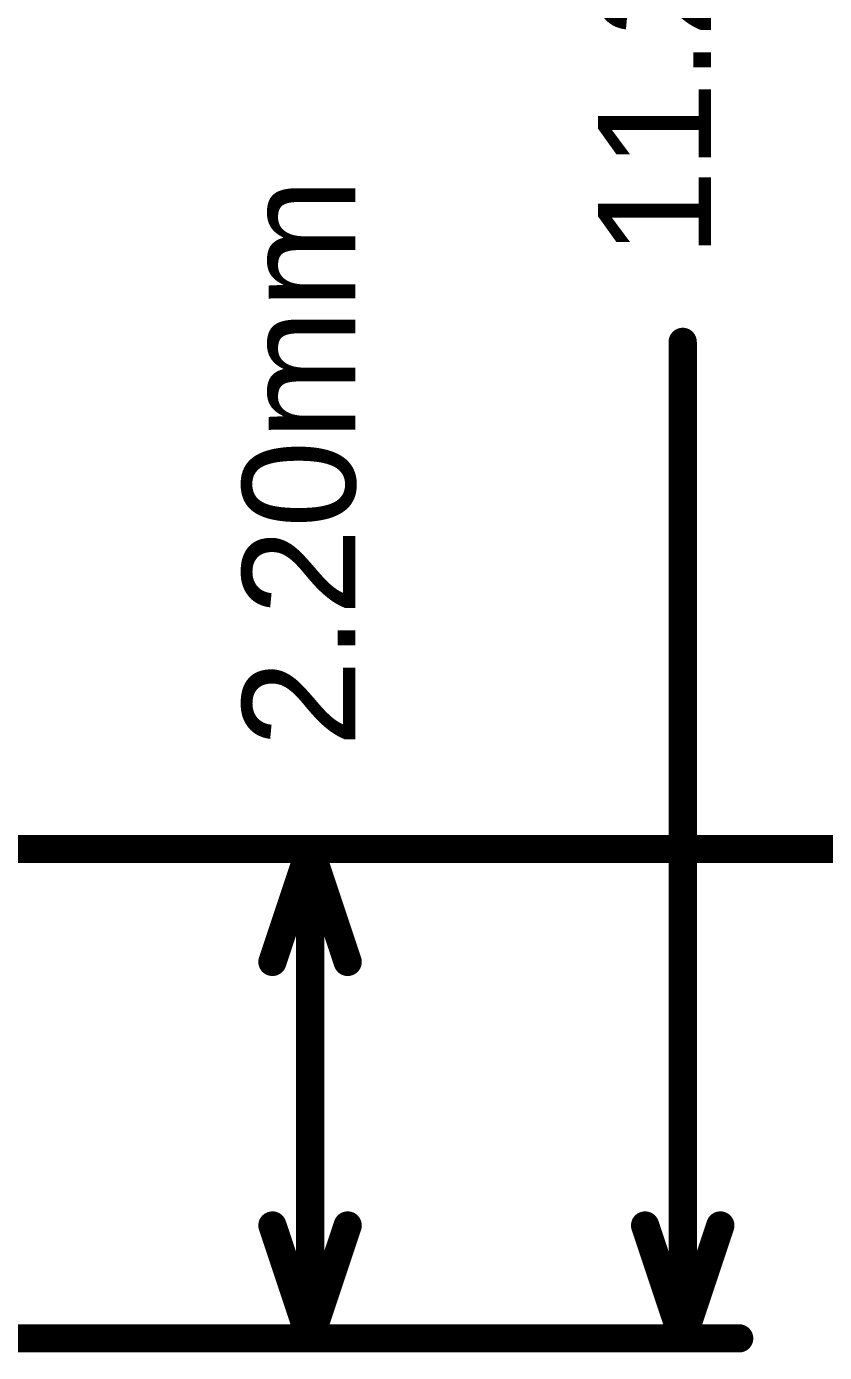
# Model space of a CAD drawing. Header units: inches. Extents: x -35 to 304, y -8 to 63.
# Drawn here: x 16.16 to 19.75, y -2.27 to 3.7 of the extents above; entities that cross this region are included whole.
import ezdxf

# ---------------------------------------------------------------- set-up
doc = ezdxf.new("R2010")
doc.units = ezdxf.units.IN
doc.layers.add('Dimensions', color=6, linetype='Continuous')
doc.styles.add('Arial', font='', dxfattribs={"height": 0.2})
doc.styles.get('Arial').set_extended_font_data('Arial')

msp = doc.modelspace()

# ---------------------------------------------------------------- linework, layer by layer
at = {"layer": 'Dimensions', "const_width": 0.127}
for points in [[(19.1099, -2.202), (19.1099, 2.2822)], [(12.1911, 0), (21.3705, 0)], [(16.289, 0), (17.6875, 0)], [(17.2641, -0.508), (17.4335, 0)], [(17.4335, 0), (17.6028, -0.508)], [(17.4335, -1.101), (17.4335, 0)], [(17.4335, -2.202), (17.4335, -1.101)], [(17.2641, -1.694), (17.4335, -2.202)], [(17.4335, -2.202), (17.6028, -1.694)], [(18.9405, -1.694), (19.1099, -2.202)], [(19.1099, -2.202), (19.2792, -1.694)], [(12.4451, -2.202), (17.6875, -2.202)], [(12.4451, -2.202), (19.3639, -2.202)]]:
    msp.add_lwpolyline(points, dxfattribs=at)
at = {"layer": 'Dimensions', "const_width": 0.0635}
for points in [[(19.0781, 2.2822, 1), (19.1416, 2.2822, 1)], [(16.2572, 0, 1), (16.3207, 0, 1)], [(17.4017, 0, 1), (17.4652, 0, 1)], [(17.4017, 0, 1), (17.4652, 0, 1)], [(17.4017, 0, 1), (17.4652, 0, 1)], [(17.6557, 0, 1), (17.7192, 0, 1)], [(17.2324, -0.508, 1), (17.2959, -0.508, 1)], [(17.571, -0.508, 1), (17.6345, -0.508, 1)], [(17.4017, -1.101, 1), (17.4652, -1.101, 1)], [(17.4017, -1.101, 1), (17.4652, -1.101, 1)], [(17.2324, -1.694, 1), (17.2959, -1.694, 1)], [(17.571, -1.694, 1), (17.6345, -1.694, 1)], [(18.9088, -1.694, 1), (18.9723, -1.694, 1)], [(19.2474, -1.694, 1), (19.3109, -1.694, 1)], [(17.4017, -2.202, 1), (17.4652, -2.202, 1)], [(17.4017, -2.202, 1), (17.4652, -2.202, 1)], [(17.4017, -2.202, 1), (17.4652, -2.202, 1)], [(17.6557, -2.202, 1), (17.7192, -2.202, 1)], [(19.0781, -2.202, 1), (19.1416, -2.202, 1)], [(19.0781, -2.202, 1), (19.1416, -2.202, 1)], [(19.0781, -2.202, 1), (19.1416, -2.202, 1)], [(19.3321, -2.202, 1), (19.3956, -2.202, 1)]]:
    msp.add_lwpolyline(points, format="xyb", close=True, dxfattribs=at)

# ---------------------------------------------------------------- texts
at = {"layer": 'Dimensions', "style": 'Arial'}
for s, p in [('11.20mm', (19.2369, 2.6632)), ('2.20mm', (17.6367, 0.4572))]:
    msp.add_text(s, height=0.508, rotation=90, dxfattribs=at).set_placement(p)

doc.saveas('drawing.dxf')
